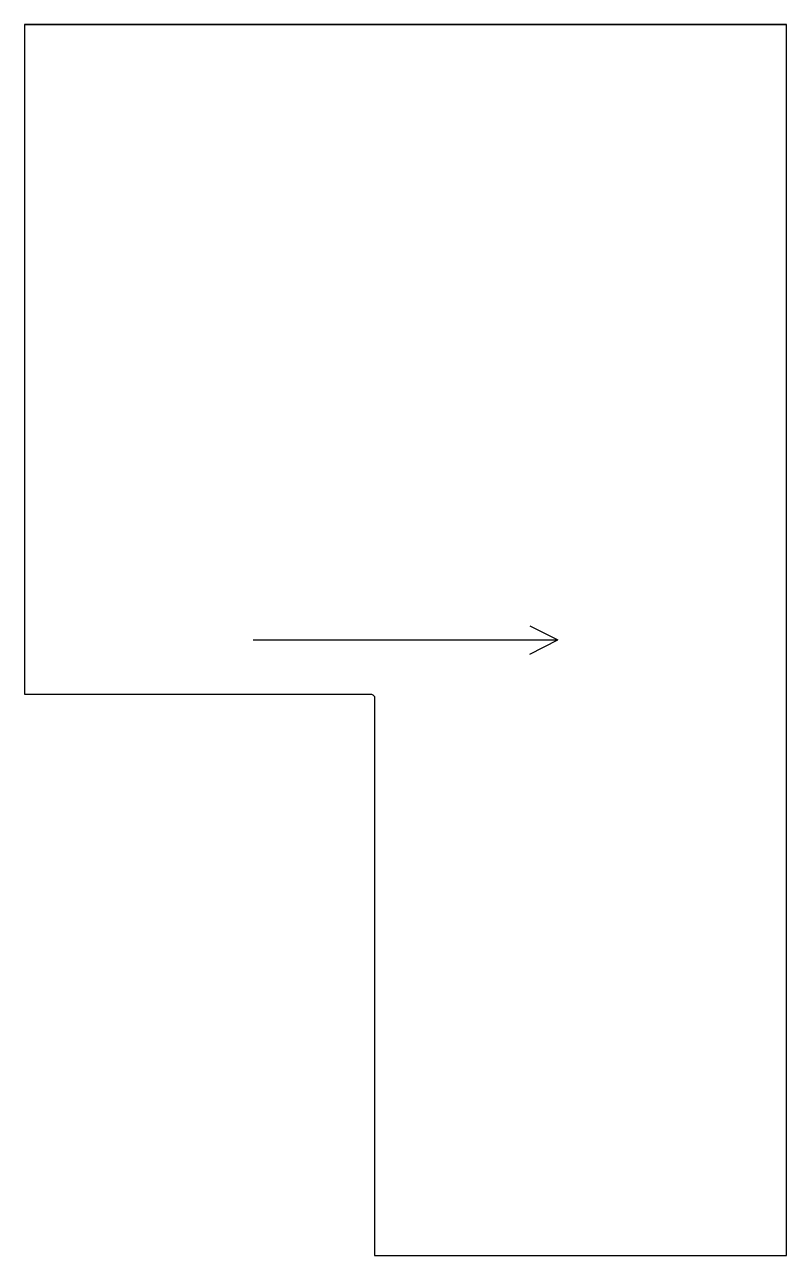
# Model space of a CAD drawing. Header units: millimetres. Extents: x 0 to 407, y 0 to 658.
import ezdxf

# ---------------------------------------------------------------- set-up
doc = ezdxf.new("R2010")
doc.units = ezdxf.units.MM
for name, color, linetype in [('EDGE_BANDING', 7, 'Continuous'), ('GRAIN_DIRECTION', 3, 'Continuous'), ('OUTSIDE_THROUGH', 7, 'Continuous')]:
    doc.layers.add(name, color=color, linetype=linetype)

msp = doc.modelspace()

# ---------------------------------------------------------------- linework, layer by layer
at = {"layer": 'EDGE_BANDING'}
for p, q in [((0, 658), (407, 658)), ((187, 0), (407, 0))]:
    msp.add_line(p, q, dxfattribs=at)
at = {"layer": 'GRAIN_DIRECTION'}
for p in [(269.9, 336.5), (122.1, 329), (269.9, 321.5)]:
    msp.add_line(p, (284.9, 329), dxfattribs=at)
at = {"layer": 'OUTSIDE_THROUGH'}
msp.add_lwpolyline([(187, 298), (187, 0), (407, 0), (407, 658), (0, 658), (0, 300), (185, 300, -0.414214)], format="xyb", close=True, dxfattribs=at)

doc.saveas('drawing.dxf')
